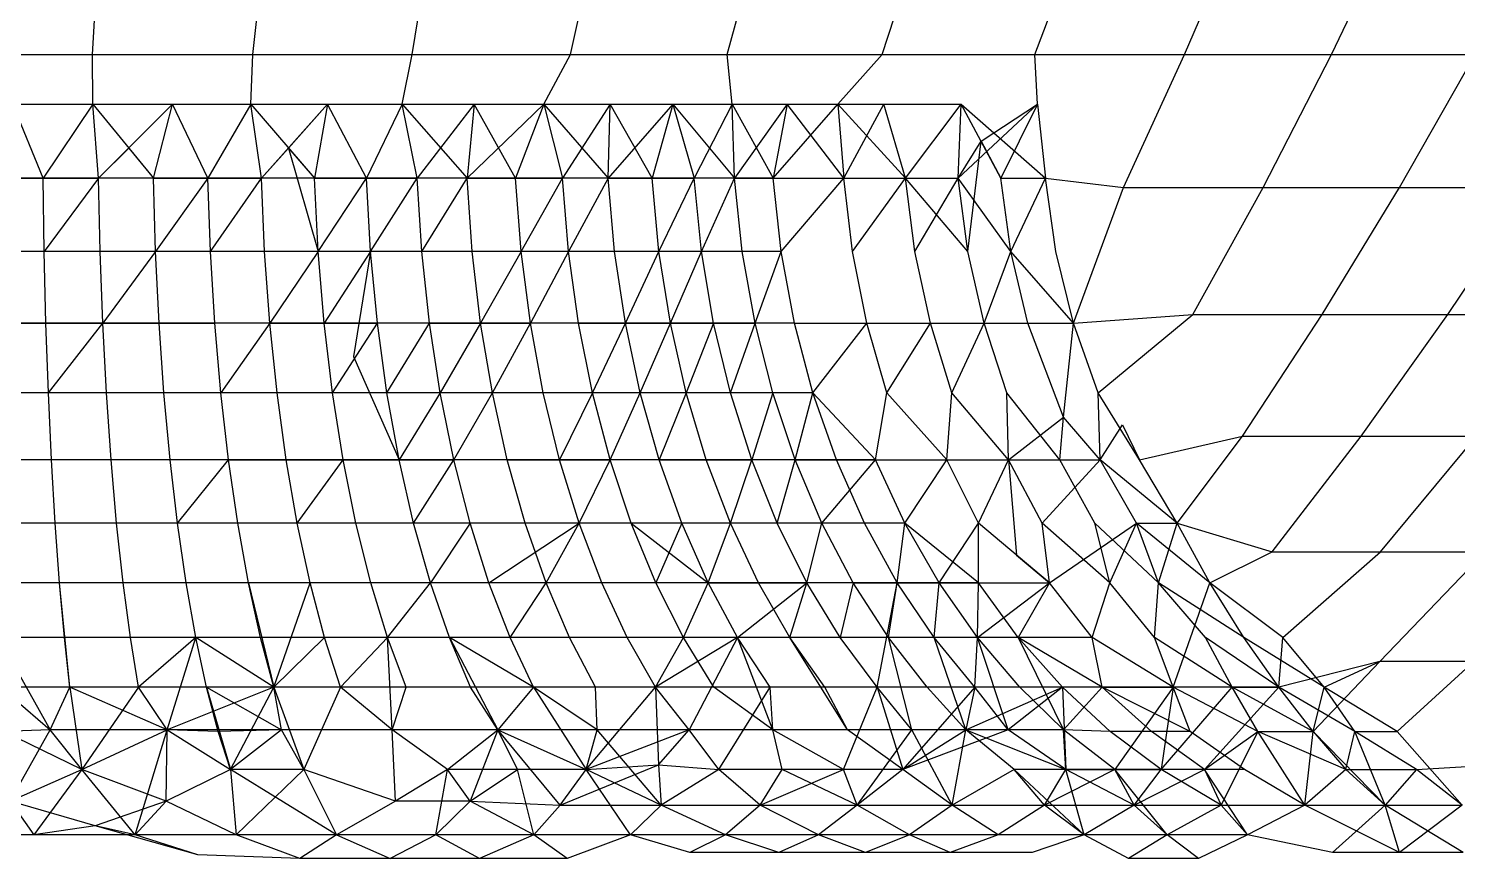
# Model space of a CAD drawing. Header units: inches. Extents: x 17 to 4615, y 5 to 3256.
# Drawn here: x 1642.797 to 1643.744, y 2594.351 to 2594.902 of the extents above; entities that cross this region are included whole.
import ezdxf

# ---------------------------------------------------------------- set-up
doc = ezdxf.new("R2010")
doc.units = ezdxf.units.IN
doc.header["$MEASUREMENT"] = 0

msp = doc.modelspace()

# ---------------------------------------------------------------- linework, layer by layer
for p, q in [((1642.83891, 2594.88447), (1642.84394, 2594.97614)), ((1642.94511, 2594.88447), (1642.95521, 2594.97614)), ((1643.05079, 2594.88447), (1643.0659, 2594.97614)), ((1643.15571, 2594.88447), (1643.17582, 2594.97614)), ((1643.25962, 2594.88447), (1643.28465, 2594.97614)), ((1643.36225, 2594.88447), (1643.39216, 2594.97614)), ((1643.46336, 2594.88447), (1643.49806, 2594.97614)), ((1643.56272, 2594.88447), (1643.60212, 2594.97614)), ((1643.66007, 2594.88447), (1643.70411, 2594.97614)), ((1642.73243, 2594.88447), (1642.83891, 2594.88447)), ((1642.83891, 2594.88447), (1642.94511, 2594.88447)), ((1642.83918, 2594.85141), (1642.83891, 2594.88447)), ((1642.94374, 2594.85141), (1642.94511, 2594.88447)), ((1642.94511, 2594.88447), (1643.05079, 2594.88447)), ((1643.04402, 2594.85141), (1643.05079, 2594.88447)), ((1643.05079, 2594.88447), (1643.15571, 2594.88447)), ((1643.13792, 2594.85141), (1643.15571, 2594.88447)), ((1643.15571, 2594.88447), (1643.25962, 2594.88447)), ((1643.25962, 2594.88447), (1643.36225, 2594.88447)), ((1643.26277, 2594.85141), (1643.25962, 2594.88447)), ((1643.33287, 2594.85141), (1643.36225, 2594.88447)), ((1643.36225, 2594.88447), (1643.46336, 2594.88447)), ((1643.46336, 2594.88447), (1643.56272, 2594.88447)), ((1643.46531, 2594.85141), (1643.46336, 2594.88447)), ((1643.52214, 2594.79636), (1643.56272, 2594.88447)), ((1643.56272, 2594.88447), (1643.66007, 2594.88447)), ((1643.61473, 2594.79636), (1643.66007, 2594.88447)), ((1643.66007, 2594.88447), (1643.7552, 2594.88447)), ((1643.70521, 2594.79636), (1643.7552, 2594.88447)), ((1642.78596, 2594.85141), (1642.83918, 2594.85141)), ((1642.80619, 2594.8024), (1642.78596, 2594.85141)), ((1642.83918, 2594.85141), (1642.80619, 2594.8024)), ((1642.83918, 2594.85141), (1642.89186, 2594.85141)), ((1642.84284, 2594.8024), (1642.83918, 2594.85141)), ((1642.83918, 2594.85141), (1642.87922, 2594.8024)), ((1642.89186, 2594.85141), (1642.84284, 2594.8024)), ((1642.87922, 2594.8024), (1642.89186, 2594.85141)), ((1642.89186, 2594.85141), (1642.94374, 2594.85141)), ((1642.91526, 2594.8024), (1642.89186, 2594.85141)), ((1642.94374, 2594.85141), (1642.91526, 2594.8024)), ((1642.94374, 2594.85141), (1642.99455, 2594.85141)), ((1642.95085, 2594.8024), (1642.94374, 2594.85141)), ((1642.94374, 2594.85141), (1642.98591, 2594.8024)), ((1642.99455, 2594.85141), (1642.95085, 2594.8024)), ((1642.99455, 2594.85141), (1642.96869, 2594.82242)), ((1642.99455, 2594.85141), (1642.98591, 2594.8024)), ((1642.99455, 2594.85141), (1643.04402, 2594.85141)), ((1643.02037, 2594.8024), (1642.99455, 2594.85141)), ((1643.04402, 2594.85141), (1643.02037, 2594.8024)), ((1643.04402, 2594.85141), (1643.0919, 2594.85141)), ((1643.05415, 2594.8024), (1643.04402, 2594.85141)), ((1643.04402, 2594.85141), (1643.08714, 2594.8024)), ((1643.0919, 2594.85141), (1643.05415, 2594.8024)), ((1643.0919, 2594.85141), (1643.08714, 2594.8024)), ((1643.08714, 2594.8024), (1643.13792, 2594.85141)), ((1643.0919, 2594.85141), (1643.13792, 2594.85141)), ((1643.11927, 2594.8024), (1643.0919, 2594.85141)), ((1643.13792, 2594.85141), (1643.11927, 2594.8024)), ((1643.13792, 2594.85141), (1643.18189, 2594.85141)), ((1643.13792, 2594.85141), (1643.15046, 2594.8024)), ((1643.13792, 2594.85141), (1643.18064, 2594.8024)), ((1643.18189, 2594.85141), (1643.15046, 2594.8024)), ((1643.18064, 2594.8024), (1643.18189, 2594.85141)), ((1643.22358, 2594.85141), (1643.18064, 2594.8024)), ((1643.18189, 2594.85141), (1643.22358, 2594.85141)), ((1643.20976, 2594.8024), (1643.18189, 2594.85141)), ((1643.22358, 2594.85141), (1643.20976, 2594.8024)), ((1643.22358, 2594.85141), (1643.26277, 2594.85141)), ((1643.22358, 2594.85141), (1643.23774, 2594.8024)), ((1643.22358, 2594.85141), (1643.26448, 2594.8024)), ((1643.26277, 2594.85141), (1643.23774, 2594.8024)), ((1643.26277, 2594.85141), (1643.29927, 2594.85141)), ((1643.26448, 2594.8024), (1643.26277, 2594.85141)), ((1643.26277, 2594.85141), (1643.28996, 2594.8024)), ((1643.29927, 2594.85141), (1643.26448, 2594.8024)), ((1643.29927, 2594.85141), (1643.28996, 2594.8024)), ((1643.28996, 2594.8024), (1643.33287, 2594.85141)), ((1643.29927, 2594.85141), (1643.33287, 2594.85141)), ((1643.33677, 2594.8024), (1643.29927, 2594.85141)), ((1643.33287, 2594.85141), (1643.36338, 2594.85141)), ((1643.33287, 2594.85141), (1643.33677, 2594.8024)), ((1643.33287, 2594.85141), (1643.37782, 2594.8024)), ((1643.33677, 2594.8024), (1643.36338, 2594.85141)), ((1643.36338, 2594.85141), (1643.41468, 2594.85141)), ((1643.37782, 2594.8024), (1643.36338, 2594.85141)), ((1643.37782, 2594.8024), (1643.41468, 2594.85141)), ((1643.41261, 2594.8024), (1643.41468, 2594.85141)), ((1643.41261, 2594.8024), (1643.46531, 2594.85141)), ((1643.44087, 2594.8024), (1643.41468, 2594.85141)), ((1643.41468, 2594.85141), (1643.47041, 2594.8024)), ((1643.42777, 2594.82692), (1643.46531, 2594.85141)), ((1643.46531, 2594.85141), (1643.44087, 2594.8024)), ((1643.46531, 2594.85141), (1643.47041, 2594.8024)), ((1642.84284, 2594.8024), (1642.86287, 2594.82242)), ((1642.86287, 2594.82242), (1642.87922, 2594.8024)), ((1642.95085, 2594.8024), (1642.96869, 2594.82242)), ((1642.96869, 2594.82242), (1642.98591, 2594.8024)), ((1642.96869, 2594.82242), (1642.98835, 2594.75385)), ((1643.41261, 2594.8024), (1643.42777, 2594.82692)), ((1643.41914, 2594.75385), (1643.42777, 2594.82692)), ((1643.42777, 2594.82692), (1643.44087, 2594.8024)), ((1642.80619, 2594.8024), (1642.76936, 2594.8024)), ((1642.76936, 2594.8024), (1642.84284, 2594.8024)), ((1642.80689, 2594.75385), (1642.80619, 2594.8024)), ((1642.84284, 2594.8024), (1642.80619, 2594.8024)), ((1642.84284, 2594.8024), (1642.80689, 2594.75385)), ((1642.84391, 2594.75385), (1642.84284, 2594.8024)), ((1642.87922, 2594.8024), (1642.84284, 2594.8024)), ((1642.88063, 2594.75385), (1642.87922, 2594.8024)), ((1642.91526, 2594.8024), (1642.87922, 2594.8024)), ((1642.87922, 2594.8024), (1642.95085, 2594.8024)), ((1642.91526, 2594.8024), (1642.88063, 2594.75385)), ((1642.917, 2594.75385), (1642.91526, 2594.8024)), ((1642.95085, 2594.8024), (1642.91526, 2594.8024)), ((1642.917, 2594.75385), (1642.95085, 2594.8024)), ((1642.95295, 2594.75385), (1642.95085, 2594.8024)), ((1642.98591, 2594.8024), (1642.95085, 2594.8024)), ((1642.98835, 2594.75385), (1642.98591, 2594.8024)), ((1643.02037, 2594.8024), (1642.98591, 2594.8024)), ((1642.98591, 2594.8024), (1643.05415, 2594.8024)), ((1642.98835, 2594.75385), (1643.02037, 2594.8024)), ((1643.02314, 2594.75385), (1643.02037, 2594.8024)), ((1643.05415, 2594.8024), (1643.02037, 2594.8024)), ((1643.02314, 2594.75385), (1643.05415, 2594.8024)), ((1643.05723, 2594.75385), (1643.05415, 2594.8024)), ((1643.08714, 2594.8024), (1643.05415, 2594.8024)), ((1643.05723, 2594.75385), (1643.08714, 2594.8024)), ((1643.09053, 2594.75385), (1643.08714, 2594.8024)), ((1643.11927, 2594.8024), (1643.08714, 2594.8024)), ((1643.08714, 2594.8024), (1643.15046, 2594.8024)), ((1643.12297, 2594.75385), (1643.11927, 2594.8024)), ((1643.15046, 2594.8024), (1643.11927, 2594.8024)), ((1643.12297, 2594.75385), (1643.15046, 2594.8024)), ((1643.15446, 2594.75385), (1643.15046, 2594.8024)), ((1643.18064, 2594.8024), (1643.15046, 2594.8024)), ((1643.18064, 2594.8024), (1643.15446, 2594.75385)), ((1643.18495, 2594.75385), (1643.18064, 2594.8024)), ((1643.20976, 2594.8024), (1643.18064, 2594.8024)), ((1643.18064, 2594.8024), (1643.23774, 2594.8024)), ((1643.21434, 2594.75385), (1643.20976, 2594.8024)), ((1643.23774, 2594.8024), (1643.20976, 2594.8024)), ((1643.21434, 2594.75385), (1643.23774, 2594.8024)), ((1643.24256, 2594.75385), (1643.23774, 2594.8024)), ((1643.26448, 2594.8024), (1643.23774, 2594.8024)), ((1643.24256, 2594.75385), (1643.26448, 2594.8024)), ((1643.26957, 2594.75385), (1643.26448, 2594.8024)), ((1643.28996, 2594.8024), (1643.26448, 2594.8024)), ((1643.26448, 2594.8024), (1643.33677, 2594.8024)), ((1643.29527, 2594.75385), (1643.28996, 2594.8024)), ((1643.29527, 2594.75385), (1643.33677, 2594.8024)), ((1643.34257, 2594.75385), (1643.33677, 2594.8024)), ((1643.33677, 2594.8024), (1643.41261, 2594.8024)), ((1643.34257, 2594.75385), (1643.37782, 2594.8024)), ((1643.38398, 2594.75385), (1643.37782, 2594.8024)), ((1643.41914, 2594.75385), (1643.37782, 2594.8024)), ((1643.38398, 2594.75385), (1643.41261, 2594.8024)), ((1643.41914, 2594.75385), (1643.41261, 2594.8024)), ((1643.44764, 2594.75385), (1643.41261, 2594.8024)), ((1643.44764, 2594.75385), (1643.44087, 2594.8024)), ((1643.44087, 2594.8024), (1643.47041, 2594.8024)), ((1643.44764, 2594.75385), (1643.47041, 2594.8024)), ((1643.47746, 2594.75385), (1643.47041, 2594.8024)), ((1643.47041, 2594.8024), (1643.52214, 2594.79636)), ((1643.48915, 2594.70627), (1643.52214, 2594.79636)), ((1643.52214, 2594.79636), (1643.61473, 2594.79636)), ((1643.56809, 2594.71198), (1643.61473, 2594.79636)), ((1643.61473, 2594.79636), (1643.70521, 2594.79636)), ((1643.65379, 2594.71198), (1643.70521, 2594.79636)), ((1643.70521, 2594.79636), (1643.79331, 2594.79636)), ((1643.73725, 2594.71198), (1643.79331, 2594.79636)), ((1642.80689, 2594.75385), (1642.76972, 2594.75385)), ((1642.80805, 2594.70627), (1642.80689, 2594.75385)), ((1642.84391, 2594.75385), (1642.80689, 2594.75385)), ((1642.84565, 2594.70627), (1642.84391, 2594.75385)), ((1642.88063, 2594.75385), (1642.84391, 2594.75385)), ((1642.88063, 2594.75385), (1642.84565, 2594.70627)), ((1642.88298, 2594.70627), (1642.88063, 2594.75385)), ((1642.917, 2594.75385), (1642.88063, 2594.75385)), ((1642.9199, 2594.70627), (1642.917, 2594.75385)), ((1642.95295, 2594.75385), (1642.917, 2594.75385)), ((1642.9564, 2594.70627), (1642.95295, 2594.75385)), ((1642.98835, 2594.75385), (1642.95295, 2594.75385)), ((1642.98835, 2594.75385), (1642.9564, 2594.70627)), ((1642.99238, 2594.70627), (1642.98835, 2594.75385)), ((1643.02314, 2594.75385), (1642.98835, 2594.75385)), ((1643.02314, 2594.75385), (1642.99238, 2594.70627)), ((1643.02314, 2594.75385), (1643.01185, 2594.68428)), ((1643.02769, 2594.70627), (1643.02314, 2594.75385)), ((1643.05723, 2594.75385), (1643.02314, 2594.75385)), ((1643.06233, 2594.70627), (1643.05723, 2594.75385)), ((1643.09053, 2594.75385), (1643.05723, 2594.75385)), ((1643.09614, 2594.70627), (1643.09053, 2594.75385)), ((1643.12297, 2594.75385), (1643.09053, 2594.75385)), ((1643.12297, 2594.75385), (1643.09614, 2594.70627)), ((1643.1291, 2594.70627), (1643.12297, 2594.75385)), ((1643.15446, 2594.75385), (1643.12297, 2594.75385)), ((1643.15446, 2594.75385), (1643.1291, 2594.70627)), ((1643.16108, 2594.70627), (1643.15446, 2594.75385)), ((1643.18495, 2594.75385), (1643.15446, 2594.75385)), ((1643.19206, 2594.70627), (1643.18495, 2594.75385)), ((1643.21434, 2594.75385), (1643.18495, 2594.75385)), ((1643.19206, 2594.70627), (1643.21434, 2594.75385)), ((1643.2219, 2594.70627), (1643.21434, 2594.75385)), ((1643.24256, 2594.75385), (1643.21434, 2594.75385)), ((1643.2219, 2594.70627), (1643.24256, 2594.75385)), ((1643.25056, 2594.70627), (1643.24256, 2594.75385)), ((1643.26957, 2594.75385), (1643.24256, 2594.75385)), ((1643.27799, 2594.70627), (1643.26957, 2594.75385)), ((1643.29527, 2594.75385), (1643.26957, 2594.75385)), ((1643.27799, 2594.70627), (1643.29527, 2594.75385)), ((1643.30412, 2594.70627), (1643.29527, 2594.75385)), ((1643.35215, 2594.70627), (1643.34257, 2594.75385)), ((1643.39421, 2594.70627), (1643.38398, 2594.75385)), ((1643.42991, 2594.70627), (1643.41914, 2594.75385)), ((1643.42991, 2594.70627), (1643.44764, 2594.75385)), ((1643.45887, 2594.70627), (1643.44764, 2594.75385)), ((1643.48915, 2594.70627), (1643.44764, 2594.75385)), ((1643.48915, 2594.70627), (1643.47746, 2594.75385)), ((1643.48915, 2594.70627), (1643.56809, 2594.71198)), ((1643.50535, 2594.66007), (1643.56809, 2594.71198)), ((1643.56809, 2594.71198), (1643.65379, 2594.71198)), ((1643.60105, 2594.63138), (1643.65379, 2594.71198)), ((1643.65379, 2594.71198), (1643.73725, 2594.71198)), ((1643.67973, 2594.63138), (1643.73725, 2594.71198)), ((1643.73725, 2594.71198), (1643.81831, 2594.71198)), ((1642.80805, 2594.70627), (1642.7703, 2594.70627)), ((1642.7703, 2594.70627), (1642.84565, 2594.70627)), ((1642.8097, 2594.66007), (1642.80805, 2594.70627)), ((1642.84565, 2594.70627), (1642.80805, 2594.70627)), ((1642.8097, 2594.66007), (1642.84565, 2594.70627)), ((1642.84809, 2594.66007), (1642.84565, 2594.70627)), ((1642.88298, 2594.70627), (1642.84565, 2594.70627)), ((1642.84565, 2594.70627), (1642.9199, 2594.70627)), ((1642.88618, 2594.66007), (1642.88298, 2594.70627)), ((1642.9199, 2594.70627), (1642.88298, 2594.70627)), ((1642.92393, 2594.66007), (1642.9199, 2594.70627)), ((1642.9564, 2594.70627), (1642.9199, 2594.70627)), ((1642.9564, 2594.70627), (1642.92393, 2594.66007)), ((1642.96122, 2594.66007), (1642.9564, 2594.70627)), ((1642.99238, 2594.70627), (1642.9564, 2594.70627)), ((1642.9564, 2594.70627), (1643.02769, 2594.70627)), ((1642.99793, 2594.66007), (1642.99238, 2594.70627)), ((1643.02769, 2594.70627), (1642.99238, 2594.70627)), ((1642.99793, 2594.66007), (1643.02769, 2594.70627)), ((1643.03404, 2594.66007), (1643.02769, 2594.70627)), ((1643.06233, 2594.70627), (1643.02769, 2594.70627)), ((1643.03404, 2594.66007), (1643.06233, 2594.70627)), ((1643.06938, 2594.66007), (1643.06233, 2594.70627)), ((1643.09614, 2594.70627), (1643.06233, 2594.70627)), ((1643.06233, 2594.70627), (1643.1291, 2594.70627)), ((1643.09614, 2594.70627), (1643.06938, 2594.66007)), ((1643.10392, 2594.66007), (1643.09614, 2594.70627)), ((1643.1291, 2594.70627), (1643.09614, 2594.70627)), ((1643.10392, 2594.66007), (1643.1291, 2594.70627)), ((1643.13758, 2594.66007), (1643.1291, 2594.70627)), ((1643.16108, 2594.70627), (1643.1291, 2594.70627)), ((1643.17027, 2594.66007), (1643.16108, 2594.70627)), ((1643.19206, 2594.70627), (1643.16108, 2594.70627)), ((1643.16108, 2594.70627), (1643.2219, 2594.70627)), ((1643.17027, 2594.66007), (1643.19206, 2594.70627)), ((1643.20188, 2594.66007), (1643.19206, 2594.70627)), ((1643.2219, 2594.70627), (1643.19206, 2594.70627)), ((1643.20188, 2594.66007), (1643.2219, 2594.70627)), ((1643.2324, 2594.66007), (1643.2219, 2594.70627)), ((1643.25056, 2594.70627), (1643.2219, 2594.70627)), ((1643.2219, 2594.70627), (1643.27799, 2594.70627)), ((1643.25056, 2594.70627), (1643.2324, 2594.66007)), ((1643.26167, 2594.66007), (1643.25056, 2594.70627)), ((1643.27799, 2594.70627), (1643.25056, 2594.70627)), ((1643.26167, 2594.66007), (1643.27799, 2594.70627)), ((1643.28968, 2594.66007), (1643.27799, 2594.70627)), ((1643.30412, 2594.70627), (1643.27799, 2594.70627)), ((1643.31636, 2594.66007), (1643.30412, 2594.70627)), ((1643.30412, 2594.70627), (1643.35215, 2594.70627)), ((1643.31636, 2594.66007), (1643.35215, 2594.70627)), ((1643.36543, 2594.66007), (1643.35215, 2594.70627)), ((1643.35215, 2594.70627), (1643.39421, 2594.70627)), ((1643.36543, 2594.66007), (1643.39421, 2594.70627)), ((1643.4084, 2594.66007), (1643.39421, 2594.70627)), ((1643.39421, 2594.70627), (1643.42991, 2594.70627)), ((1643.4084, 2594.66007), (1643.42991, 2594.70627)), ((1643.44483, 2594.66007), (1643.42991, 2594.70627)), ((1643.42991, 2594.70627), (1643.48915, 2594.70627)), ((1643.48243, 2594.64405), (1643.45887, 2594.70627)), ((1643.48243, 2594.64405), (1643.48915, 2594.70627)), ((1643.50535, 2594.66007), (1643.48915, 2594.70627)), ((1643.01185, 2594.68428), (1643.04206, 2594.6157)), ((1642.8097, 2594.66007), (1642.77113, 2594.66007)), ((1642.81175, 2594.6157), (1642.8097, 2594.66007)), ((1642.84809, 2594.66007), (1642.8097, 2594.66007)), ((1642.85115, 2594.6157), (1642.84809, 2594.66007)), ((1642.88618, 2594.66007), (1642.84809, 2594.66007)), ((1642.89027, 2594.6157), (1642.88618, 2594.66007)), ((1642.92393, 2594.66007), (1642.88618, 2594.66007)), ((1642.92903, 2594.6157), (1642.92393, 2594.66007)), ((1642.96122, 2594.66007), (1642.92393, 2594.66007)), ((1642.9673, 2594.6157), (1642.96122, 2594.66007)), ((1642.99793, 2594.66007), (1642.96122, 2594.66007)), ((1643.00502, 2594.6157), (1642.99793, 2594.66007)), ((1643.03404, 2594.66007), (1642.99793, 2594.66007)), ((1643.04206, 2594.6157), (1643.03404, 2594.66007)), ((1643.06938, 2594.66007), (1643.03404, 2594.66007)), ((1643.06938, 2594.66007), (1643.04206, 2594.6157)), ((1643.07835, 2594.6157), (1643.06938, 2594.66007)), ((1643.10392, 2594.66007), (1643.06938, 2594.66007)), ((1643.07835, 2594.6157), (1643.10392, 2594.66007)), ((1643.11381, 2594.6157), (1643.10392, 2594.66007)), ((1643.13758, 2594.66007), (1643.10392, 2594.66007)), ((1643.14839, 2594.6157), (1643.13758, 2594.66007)), ((1643.17027, 2594.66007), (1643.13758, 2594.66007)), ((1643.17027, 2594.66007), (1643.14839, 2594.6157)), ((1643.18193, 2594.6157), (1643.17027, 2594.66007)), ((1643.20188, 2594.66007), (1643.17027, 2594.66007)), ((1643.18193, 2594.6157), (1643.20188, 2594.66007)), ((1643.2144, 2594.6157), (1643.20188, 2594.66007)), ((1643.2324, 2594.66007), (1643.20188, 2594.66007)), ((1643.2324, 2594.66007), (1643.2144, 2594.6157)), ((1643.24571, 2594.6157), (1643.2324, 2594.66007)), ((1643.26167, 2594.66007), (1643.2324, 2594.66007)), ((1643.27577, 2594.6157), (1643.26167, 2594.66007)), ((1643.28968, 2594.66007), (1643.26167, 2594.66007)), ((1643.28968, 2594.66007), (1643.27577, 2594.6157)), ((1643.30451, 2594.6157), (1643.28968, 2594.66007)), ((1643.31636, 2594.66007), (1643.28968, 2594.66007)), ((1643.30451, 2594.6157), (1643.31636, 2594.66007)), ((1643.33192, 2594.6157), (1643.31636, 2594.66007)), ((1643.35783, 2594.6157), (1643.31636, 2594.66007)), ((1643.35783, 2594.6157), (1643.36543, 2594.66007)), ((1643.40513, 2594.6157), (1643.36543, 2594.66007)), ((1643.40513, 2594.6157), (1643.4084, 2594.66007)), ((1643.44596, 2594.6157), (1643.4084, 2594.66007)), ((1643.44596, 2594.6157), (1643.44483, 2594.66007)), ((1643.4799, 2594.6157), (1643.44483, 2594.66007)), ((1643.50666, 2594.6157), (1643.50535, 2594.66007)), ((1643.53273, 2594.6157), (1643.50535, 2594.66007)), ((1643.44596, 2594.6157), (1643.48243, 2594.64405)), ((1643.4799, 2594.6157), (1643.48243, 2594.64405)), ((1643.50666, 2594.6157), (1643.48243, 2594.64405)), ((1643.50666, 2594.6157), (1643.52152, 2594.63898)), ((1643.52152, 2594.63898), (1643.53273, 2594.6157)), ((1643.53273, 2594.6157), (1643.60105, 2594.63138)), ((1643.55769, 2594.57361), (1643.60105, 2594.63138)), ((1643.60105, 2594.63138), (1643.67973, 2594.63138)), ((1643.62083, 2594.55472), (1643.67973, 2594.63138)), ((1643.67973, 2594.63138), (1643.75614, 2594.63138)), ((1643.69248, 2594.55472), (1643.75614, 2594.63138)), ((1642.81175, 2594.6157), (1642.77214, 2594.6157)), ((1642.81422, 2594.57361), (1642.81175, 2594.6157)), ((1642.85115, 2594.6157), (1642.81175, 2594.6157)), ((1642.85487, 2594.57361), (1642.85115, 2594.6157)), ((1642.89027, 2594.6157), (1642.85115, 2594.6157)), ((1642.89521, 2594.57361), (1642.89027, 2594.6157)), ((1642.92903, 2594.6157), (1642.89027, 2594.6157)), ((1642.89521, 2594.57361), (1642.92903, 2594.6157)), ((1642.93516, 2594.57361), (1642.92903, 2594.6157)), ((1642.9673, 2594.6157), (1642.92903, 2594.6157)), ((1642.92903, 2594.6157), (1643.00502, 2594.6157)), ((1642.97462, 2594.57361), (1642.9673, 2594.6157)), ((1643.00502, 2594.6157), (1642.9673, 2594.6157)), ((1642.97462, 2594.57361), (1643.00502, 2594.6157)), ((1643.0135, 2594.57361), (1643.00502, 2594.6157)), ((1643.04206, 2594.6157), (1643.00502, 2594.6157)), ((1643.00502, 2594.6157), (1643.07835, 2594.6157)), ((1643.05171, 2594.57361), (1643.04206, 2594.6157)), ((1643.07835, 2594.6157), (1643.04206, 2594.6157)), ((1643.05171, 2594.57361), (1643.07835, 2594.6157)), ((1643.08915, 2594.57361), (1643.07835, 2594.6157)), ((1643.11381, 2594.6157), (1643.07835, 2594.6157)), ((1643.12571, 2594.57361), (1643.11381, 2594.6157)), ((1643.14839, 2594.6157), (1643.11381, 2594.6157)), ((1643.11381, 2594.6157), (1643.18193, 2594.6157)), ((1643.16136, 2594.57361), (1643.14839, 2594.6157)), ((1643.18193, 2594.6157), (1643.14839, 2594.6157)), ((1643.16136, 2594.57361), (1643.18193, 2594.6157)), ((1643.19593, 2594.57361), (1643.18193, 2594.6157)), ((1643.2144, 2594.6157), (1643.18193, 2594.6157)), ((1643.22941, 2594.57361), (1643.2144, 2594.6157)), ((1643.24571, 2594.6157), (1643.2144, 2594.6157)), ((1643.2144, 2594.6157), (1643.27577, 2594.6157)), ((1643.2617, 2594.57361), (1643.24571, 2594.6157)), ((1643.27577, 2594.6157), (1643.24571, 2594.6157)), ((1643.2617, 2594.57361), (1643.27577, 2594.6157)), ((1643.2927, 2594.57361), (1643.27577, 2594.6157)), ((1643.30451, 2594.6157), (1643.27577, 2594.6157)), ((1643.2927, 2594.57361), (1643.30451, 2594.6157)), ((1643.32237, 2594.57361), (1643.30451, 2594.6157)), ((1643.33192, 2594.6157), (1643.30451, 2594.6157)), ((1643.30451, 2594.6157), (1643.35783, 2594.6157)), ((1643.32237, 2594.57361), (1643.35783, 2594.6157)), ((1643.3506, 2594.57361), (1643.33192, 2594.6157)), ((1643.35783, 2594.6157), (1643.33192, 2594.6157)), ((1643.37733, 2594.57361), (1643.35783, 2594.6157)), ((1643.35783, 2594.6157), (1643.40513, 2594.6157)), ((1643.37733, 2594.57361), (1643.40513, 2594.6157)), ((1643.42613, 2594.57361), (1643.40513, 2594.6157)), ((1643.40513, 2594.6157), (1643.44596, 2594.6157)), ((1643.42613, 2594.57361), (1643.44596, 2594.6157)), ((1643.46821, 2594.57361), (1643.44596, 2594.6157)), ((1643.44596, 2594.6157), (1643.50666, 2594.6157)), ((1643.44596, 2594.6157), (1643.45121, 2594.55257)), ((1643.46821, 2594.57361), (1643.50666, 2594.6157)), ((1643.50321, 2594.57361), (1643.4799, 2594.6157)), ((1643.5308, 2594.57361), (1643.50666, 2594.6157)), ((1643.55769, 2594.57361), (1643.50666, 2594.6157)), ((1643.55769, 2594.57361), (1643.53273, 2594.6157)), ((1642.81422, 2594.57361), (1642.77339, 2594.57361)), ((1642.81709, 2594.53421), (1642.81422, 2594.57361)), ((1642.85487, 2594.57361), (1642.81422, 2594.57361)), ((1642.85914, 2594.53421), (1642.85487, 2594.57361)), ((1642.89521, 2594.57361), (1642.85487, 2594.57361)), ((1642.90092, 2594.53421), (1642.89521, 2594.57361)), ((1642.93516, 2594.57361), (1642.89521, 2594.57361)), ((1642.94227, 2594.53421), (1642.93516, 2594.57361)), ((1642.97462, 2594.57361), (1642.93516, 2594.57361)), ((1642.9831, 2594.53421), (1642.97462, 2594.57361)), ((1643.0135, 2594.57361), (1642.97462, 2594.57361)), ((1643.02336, 2594.53421), (1643.0135, 2594.57361)), ((1643.05171, 2594.57361), (1643.0135, 2594.57361)), ((1643.06291, 2594.53421), (1643.05171, 2594.57361)), ((1643.08915, 2594.57361), (1643.05171, 2594.57361)), ((1643.08915, 2594.57361), (1643.06291, 2594.53421)), ((1643.10163, 2594.53421), (1643.08915, 2594.57361)), ((1643.12571, 2594.57361), (1643.08915, 2594.57361)), ((1643.10163, 2594.53421), (1643.16136, 2594.57361)), ((1643.13951, 2594.53421), (1643.12571, 2594.57361)), ((1643.16136, 2594.57361), (1643.12571, 2594.57361)), ((1643.13951, 2594.53421), (1643.16136, 2594.57361)), ((1643.17637, 2594.53421), (1643.16136, 2594.57361)), ((1643.19593, 2594.57361), (1643.16136, 2594.57361)), ((1643.21217, 2594.53421), (1643.19593, 2594.57361)), ((1643.22941, 2594.57361), (1643.19593, 2594.57361)), ((1643.19593, 2594.57361), (1643.24684, 2594.53421)), ((1643.22941, 2594.57361), (1643.21217, 2594.53421)), ((1643.24684, 2594.53421), (1643.22941, 2594.57361)), ((1643.2617, 2594.57361), (1643.22941, 2594.57361)), ((1643.24684, 2594.53421), (1643.2617, 2594.57361)), ((1643.28025, 2594.53421), (1643.2617, 2594.57361)), ((1643.2927, 2594.57361), (1643.2617, 2594.57361)), ((1643.31233, 2594.53421), (1643.2927, 2594.57361)), ((1643.32237, 2594.57361), (1643.2927, 2594.57361)), ((1643.31233, 2594.53421), (1643.32237, 2594.57361)), ((1643.34303, 2594.53421), (1643.32237, 2594.57361)), ((1643.3506, 2594.57361), (1643.32237, 2594.57361)), ((1643.37226, 2594.53421), (1643.3506, 2594.57361)), ((1643.37733, 2594.57361), (1643.3506, 2594.57361)), ((1643.37226, 2594.53421), (1643.37733, 2594.57361)), ((1643.39994, 2594.53421), (1643.37733, 2594.57361)), ((1643.42601, 2594.53421), (1643.37733, 2594.57361)), ((1643.39994, 2594.53421), (1643.42613, 2594.57361)), ((1643.42601, 2594.53421), (1643.42613, 2594.57361)), ((1643.47309, 2594.53421), (1643.42613, 2594.57361)), ((1643.47309, 2594.53421), (1643.46821, 2594.57361)), ((1643.51304, 2594.53421), (1643.46821, 2594.57361)), ((1643.47309, 2594.53421), (1643.5308, 2594.57361)), ((1643.51304, 2594.53421), (1643.50321, 2594.57361)), ((1643.54545, 2594.53421), (1643.50321, 2594.57361)), ((1643.51304, 2594.53421), (1643.5308, 2594.57361)), ((1643.54545, 2594.53421), (1643.5308, 2594.57361)), ((1643.57936, 2594.53421), (1643.5308, 2594.57361)), ((1643.5308, 2594.57361), (1643.55769, 2594.57361)), ((1643.54545, 2594.53421), (1643.55769, 2594.57361)), ((1643.57936, 2594.53421), (1643.55769, 2594.57361)), ((1643.55769, 2594.57361), (1643.62083, 2594.55472)), ((1643.45121, 2594.55257), (1643.47309, 2594.53421)), ((1643.57936, 2594.53421), (1643.62083, 2594.55472)), ((1643.62083, 2594.55472), (1643.69248, 2594.55472)), ((1643.62782, 2594.49787), (1643.69248, 2594.55472)), ((1643.69203, 2594.48203), (1643.76182, 2594.55472)), ((1643.69248, 2594.55472), (1643.76182, 2594.55472)), ((1642.81709, 2594.53421), (1642.77482, 2594.53421)), ((1642.82032, 2594.49787), (1642.81709, 2594.53421)), ((1642.85914, 2594.53421), (1642.81709, 2594.53421)), ((1642.82386, 2594.46491), (1642.81709, 2594.53421)), ((1642.86399, 2594.49787), (1642.85914, 2594.53421)), ((1642.90092, 2594.53421), (1642.85914, 2594.53421)), ((1642.90733, 2594.49787), (1642.90092, 2594.53421)), ((1642.94227, 2594.53421), (1642.90092, 2594.53421)), ((1642.95027, 2594.49787), (1642.94227, 2594.53421)), ((1642.9831, 2594.53421), (1642.94227, 2594.53421)), ((1642.94227, 2594.53421), (1642.95909, 2594.46491)), ((1642.95909, 2594.46491), (1642.9831, 2594.53421)), ((1642.99269, 2594.49787), (1642.9831, 2594.53421)), ((1643.02336, 2594.53421), (1642.9831, 2594.53421)), ((1643.03446, 2594.49787), (1643.02336, 2594.53421)), ((1643.06291, 2594.53421), (1643.02336, 2594.53421)), ((1643.03446, 2594.49787), (1643.06291, 2594.53421)), ((1643.07551, 2594.49787), (1643.06291, 2594.53421)), ((1643.10163, 2594.53421), (1643.06291, 2594.53421)), ((1643.11573, 2594.49787), (1643.10163, 2594.53421)), ((1643.13951, 2594.53421), (1643.10163, 2594.53421)), ((1643.11573, 2594.49787), (1643.13951, 2594.53421)), ((1643.15504, 2594.49787), (1643.13951, 2594.53421)), ((1643.17637, 2594.53421), (1643.13951, 2594.53421)), ((1643.19331, 2594.49787), (1643.17637, 2594.53421)), ((1643.21217, 2594.53421), (1643.17637, 2594.53421)), ((1643.23048, 2594.49787), (1643.21217, 2594.53421)), ((1643.24684, 2594.53421), (1643.21217, 2594.53421)), ((1643.23048, 2594.49787), (1643.24684, 2594.53421)), ((1643.26646, 2594.49787), (1643.24684, 2594.53421)), ((1643.28025, 2594.53421), (1643.24684, 2594.53421)), ((1643.24684, 2594.53421), (1643.31233, 2594.53421)), ((1643.26646, 2594.49787), (1643.31233, 2594.53421)), ((1643.30116, 2594.49787), (1643.28025, 2594.53421)), ((1643.31233, 2594.53421), (1643.28025, 2594.53421)), ((1643.30116, 2594.49787), (1643.31233, 2594.53421)), ((1643.33445, 2594.49787), (1643.31233, 2594.53421)), ((1643.34303, 2594.53421), (1643.31233, 2594.53421)), ((1643.34303, 2594.53421), (1643.33445, 2594.49787)), ((1643.36634, 2594.49787), (1643.34303, 2594.53421)), ((1643.37226, 2594.53421), (1643.34303, 2594.53421)), ((1643.34303, 2594.53421), (1643.39994, 2594.53421)), ((1643.35887, 2594.46491), (1643.37226, 2594.53421)), ((1643.36634, 2594.49787), (1643.37226, 2594.53421)), ((1643.39668, 2594.49787), (1643.37226, 2594.53421)), ((1643.39994, 2594.53421), (1643.37226, 2594.53421)), ((1643.39668, 2594.49787), (1643.39994, 2594.53421)), ((1643.42539, 2594.49787), (1643.39994, 2594.53421)), ((1643.42601, 2594.53421), (1643.39994, 2594.53421)), ((1643.39994, 2594.53421), (1643.47309, 2594.53421)), ((1643.42539, 2594.49787), (1643.47309, 2594.53421)), ((1643.42539, 2594.49787), (1643.42601, 2594.53421)), ((1643.45249, 2594.49787), (1643.42601, 2594.53421)), ((1643.47309, 2594.53421), (1643.45249, 2594.49787)), ((1643.50135, 2594.49787), (1643.47309, 2594.53421)), ((1643.50135, 2594.49787), (1643.51304, 2594.53421)), ((1643.54283, 2594.49787), (1643.51304, 2594.53421)), ((1643.54283, 2594.49787), (1643.54545, 2594.53421)), ((1643.57649, 2594.49787), (1643.54545, 2594.53421)), ((1643.60203, 2594.49787), (1643.54545, 2594.53421)), ((1643.55509, 2594.46491), (1643.57936, 2594.53421)), ((1643.60203, 2594.49787), (1643.57936, 2594.53421)), ((1643.62782, 2594.49787), (1643.57936, 2594.53421)), ((1642.82032, 2594.49787), (1642.77644, 2594.49787)), ((1642.77644, 2594.49787), (1642.81083, 2594.43671)), ((1642.82386, 2594.46491), (1642.82032, 2594.49787)), ((1642.86399, 2594.49787), (1642.82032, 2594.49787)), ((1642.8693, 2594.46491), (1642.86399, 2594.49787)), ((1642.90733, 2594.49787), (1642.86399, 2594.49787)), ((1642.90733, 2594.49787), (1642.8693, 2594.46491)), ((1642.88838, 2594.43671), (1642.90733, 2594.49787)), ((1642.91444, 2594.46491), (1642.90733, 2594.49787)), ((1642.95027, 2594.49787), (1642.90733, 2594.49787)), ((1642.95909, 2594.46491), (1642.90733, 2594.49787)), ((1642.95909, 2594.46491), (1642.95027, 2594.49787)), ((1642.99269, 2594.49787), (1642.95027, 2594.49787)), ((1642.99269, 2594.49787), (1642.95909, 2594.46491)), ((1643.00321, 2594.46491), (1642.99269, 2594.49787)), ((1643.03446, 2594.49787), (1642.99269, 2594.49787)), ((1643.03446, 2594.49787), (1643.00321, 2594.46491)), ((1643.0467, 2594.46491), (1643.03446, 2594.49787)), ((1643.07551, 2594.49787), (1643.03446, 2594.49787)), ((1643.03749, 2594.43671), (1643.03446, 2594.49787)), ((1643.08943, 2594.46491), (1643.07551, 2594.49787)), ((1643.11573, 2594.49787), (1643.07551, 2594.49787)), ((1643.07551, 2594.49787), (1643.10743, 2594.43671)), ((1643.13127, 2594.46491), (1643.07551, 2594.49787)), ((1643.13127, 2594.46491), (1643.11573, 2594.49787)), ((1643.15504, 2594.49787), (1643.11573, 2594.49787)), ((1643.17216, 2594.46491), (1643.15504, 2594.49787)), ((1643.19331, 2594.49787), (1643.15504, 2594.49787)), ((1643.21202, 2594.46491), (1643.19331, 2594.49787)), ((1643.23048, 2594.49787), (1643.19331, 2594.49787)), ((1643.26646, 2594.49787), (1643.21202, 2594.46491)), ((1643.21202, 2594.46491), (1643.23048, 2594.49787)), ((1643.25068, 2594.46491), (1643.23048, 2594.49787)), ((1643.26646, 2594.49787), (1643.23048, 2594.49787)), ((1643.26646, 2594.49787), (1643.23429, 2594.43671)), ((1643.28813, 2594.46491), (1643.26646, 2594.49787)), ((1643.30116, 2594.49787), (1643.26646, 2594.49787)), ((1643.28981, 2594.43671), (1643.26646, 2594.49787)), ((1643.3242, 2594.46491), (1643.30116, 2594.49787)), ((1643.33445, 2594.49787), (1643.30116, 2594.49787)), ((1643.33921, 2594.43671), (1643.30116, 2594.49787)), ((1643.35887, 2594.46491), (1643.33445, 2594.49787)), ((1643.36634, 2594.49787), (1643.33445, 2594.49787)), ((1643.39204, 2594.46491), (1643.36634, 2594.49787)), ((1643.39668, 2594.49787), (1643.36634, 2594.49787)), ((1643.38197, 2594.43671), (1643.36634, 2594.49787)), ((1643.42359, 2594.46491), (1643.39668, 2594.49787)), ((1643.42539, 2594.49787), (1643.39668, 2594.49787)), ((1643.41761, 2594.43671), (1643.39668, 2594.49787)), ((1643.42359, 2594.46491), (1643.42539, 2594.49787)), ((1643.4535, 2594.46491), (1643.42539, 2594.49787)), ((1643.45249, 2594.49787), (1643.42539, 2594.49787)), ((1643.44575, 2594.43671), (1643.42539, 2594.49787)), ((1643.48167, 2594.46491), (1643.45249, 2594.49787)), ((1643.50804, 2594.46491), (1643.45249, 2594.49787)), ((1643.50135, 2594.49787), (1643.45249, 2594.49787)), ((1643.45249, 2594.49787), (1643.48243, 2594.43671)), ((1643.50804, 2594.46491), (1643.50135, 2594.49787)), ((1643.55509, 2594.46491), (1643.50135, 2594.49787)), ((1643.55509, 2594.46491), (1643.54283, 2594.49787)), ((1643.59425, 2594.46491), (1643.54283, 2594.49787)), ((1643.59425, 2594.46491), (1643.57649, 2594.49787)), ((1643.62507, 2594.46491), (1643.57649, 2594.49787)), ((1643.62507, 2594.46491), (1643.60203, 2594.49787)), ((1643.65516, 2594.46491), (1643.60203, 2594.49787)), ((1643.62507, 2594.46491), (1643.62782, 2594.49787)), ((1643.65516, 2594.46491), (1643.62782, 2594.49787)), ((1643.69203, 2594.48203), (1643.62507, 2594.46491)), ((1643.69203, 2594.48203), (1643.64784, 2594.43567)), ((1643.65516, 2594.46491), (1643.69203, 2594.48203)), ((1643.75434, 2594.48203), (1643.69203, 2594.48203)), ((1643.7035, 2594.43567), (1643.75434, 2594.48203)), ((1642.82386, 2594.46491), (1642.77821, 2594.46491)), ((1642.77821, 2594.46491), (1642.81083, 2594.43671)), ((1642.81083, 2594.43671), (1642.82386, 2594.46491)), ((1642.8693, 2594.46491), (1642.82386, 2594.46491)), ((1642.82386, 2594.46491), (1642.83186, 2594.41044)), ((1642.88838, 2594.43671), (1642.82386, 2594.46491)), ((1642.8693, 2594.46491), (1642.83186, 2594.41044)), ((1642.88838, 2594.43671), (1642.8693, 2594.46491)), ((1642.91444, 2594.46491), (1642.8693, 2594.46491)), ((1642.95909, 2594.46491), (1642.88838, 2594.43671)), ((1642.92213, 2594.43567), (1642.91444, 2594.46491)), ((1642.95909, 2594.46491), (1642.91444, 2594.46491)), ((1642.91444, 2594.46491), (1642.93034, 2594.41044)), ((1642.91444, 2594.46491), (1642.96421, 2594.43671)), ((1642.93034, 2594.41044), (1642.95909, 2594.46491)), ((1642.96421, 2594.43671), (1642.95909, 2594.46491)), ((1643.00321, 2594.46491), (1642.95909, 2594.46491)), ((1642.95909, 2594.46491), (1642.97889, 2594.41044)), ((1643.00321, 2594.46491), (1642.97889, 2594.41044)), ((1643.03749, 2594.43671), (1643.00321, 2594.46491)), ((1643.0467, 2594.46491), (1643.00321, 2594.46491)), ((1643.03749, 2594.43671), (1643.0467, 2594.46491)), ((1643.08943, 2594.46491), (1643.0467, 2594.46491)), ((1643.10743, 2594.43671), (1643.08943, 2594.46491)), ((1643.13127, 2594.46491), (1643.08943, 2594.46491)), ((1643.13127, 2594.46491), (1643.10743, 2594.43671)), ((1643.17329, 2594.43671), (1643.13127, 2594.46491)), ((1643.17216, 2594.46491), (1643.13127, 2594.46491)), ((1643.13127, 2594.46491), (1643.16612, 2594.41044)), ((1643.16612, 2594.41044), (1643.21202, 2594.46491)), ((1643.17329, 2594.43671), (1643.17216, 2594.46491)), ((1643.21202, 2594.46491), (1643.17216, 2594.46491)), ((1643.23429, 2594.43671), (1643.21202, 2594.46491)), ((1643.25068, 2594.46491), (1643.21202, 2594.46491)), ((1643.21202, 2594.46491), (1643.21394, 2594.41346)), ((1643.28981, 2594.43671), (1643.25068, 2594.46491)), ((1643.28813, 2594.46491), (1643.25068, 2594.46491)), ((1643.25392, 2594.41044), (1643.28813, 2594.46491)), ((1643.28981, 2594.43671), (1643.28813, 2594.46491)), ((1643.3242, 2594.46491), (1643.28813, 2594.46491)), ((1643.35887, 2594.46491), (1643.28813, 2594.46491)), ((1643.33921, 2594.43671), (1643.3242, 2594.46491)), ((1643.35887, 2594.46491), (1643.3242, 2594.46491)), ((1643.33668, 2594.41044), (1643.35887, 2594.46491)), ((1643.38197, 2594.43671), (1643.35887, 2594.46491)), ((1643.39204, 2594.46491), (1643.35887, 2594.46491)), ((1643.42359, 2594.46491), (1643.35887, 2594.46491)), ((1643.35887, 2594.46491), (1643.37593, 2594.41044)), ((1643.42359, 2594.46491), (1643.37593, 2594.41044)), ((1643.41761, 2594.43671), (1643.39204, 2594.46491)), ((1643.42359, 2594.46491), (1643.39204, 2594.46491)), ((1643.41761, 2594.43671), (1643.48167, 2594.46491)), ((1643.42359, 2594.46491), (1643.41761, 2594.43671)), ((1643.44575, 2594.43671), (1643.42359, 2594.46491)), ((1643.4535, 2594.46491), (1643.42359, 2594.46491)), ((1643.48167, 2594.46491), (1643.42359, 2594.46491)), ((1643.48167, 2594.46491), (1643.44575, 2594.43671)), ((1643.48243, 2594.43671), (1643.4535, 2594.46491)), ((1643.48167, 2594.46491), (1643.4535, 2594.46491)), ((1643.51335, 2594.43567), (1643.48167, 2594.46491)), ((1643.50804, 2594.46491), (1643.48167, 2594.46491)), ((1643.55509, 2594.46491), (1643.48167, 2594.46491)), ((1643.48167, 2594.46491), (1643.48399, 2594.41044)), ((1643.48243, 2594.43671), (1643.50804, 2594.46491)), ((1643.54081, 2594.43567), (1643.50804, 2594.46491)), ((1643.56636, 2594.43567), (1643.50804, 2594.46491)), ((1643.50804, 2594.46491), (1643.55509, 2594.46491)), ((1643.55509, 2594.46491), (1643.51652, 2594.41044)), ((1643.55509, 2594.46491), (1643.54713, 2594.41044)), ((1643.54713, 2594.41044), (1643.59425, 2594.46491)), ((1643.56636, 2594.43567), (1643.55509, 2594.46491)), ((1643.61131, 2594.43567), (1643.55509, 2594.46491)), ((1643.62507, 2594.46491), (1643.55509, 2594.46491)), ((1643.62507, 2594.46491), (1643.57582, 2594.41044)), ((1643.61131, 2594.43567), (1643.59425, 2594.46491)), ((1643.64784, 2594.43567), (1643.59425, 2594.46491)), ((1643.59425, 2594.46491), (1643.62507, 2594.46491)), ((1643.64784, 2594.43567), (1643.62507, 2594.46491)), ((1643.67552, 2594.43567), (1643.62507, 2594.46491)), ((1643.64784, 2594.43567), (1643.65516, 2594.46491)), ((1643.67552, 2594.43567), (1643.65516, 2594.46491)), ((1643.7035, 2594.43567), (1643.65516, 2594.46491)), ((1642.81083, 2594.43671), (1642.78016, 2594.43567)), ((1642.83186, 2594.41044), (1642.78016, 2594.43567)), ((1642.7844, 2594.38947), (1642.81083, 2594.43671)), ((1642.83186, 2594.41044), (1642.81083, 2594.43671)), ((1642.88838, 2594.43671), (1642.81083, 2594.43671)), ((1642.83186, 2594.41044), (1642.88838, 2594.43671)), ((1642.86717, 2594.36716), (1642.88838, 2594.43671)), ((1642.8878, 2594.38947), (1642.88838, 2594.43671)), ((1642.96421, 2594.43671), (1642.88838, 2594.43671)), ((1642.92213, 2594.43567), (1642.88838, 2594.43671)), ((1642.88838, 2594.43671), (1642.93034, 2594.41044)), ((1642.96421, 2594.43671), (1642.92213, 2594.43567)), ((1642.93034, 2594.41044), (1642.92213, 2594.43567)), ((1642.96421, 2594.43671), (1642.93034, 2594.41044)), ((1643.03749, 2594.43671), (1642.96421, 2594.43671)), ((1642.97889, 2594.41044), (1642.96421, 2594.43671)), ((1643.10743, 2594.43671), (1643.03749, 2594.43671)), ((1643.03974, 2594.38947), (1643.03749, 2594.43671)), ((1643.07417, 2594.41044), (1643.03749, 2594.43671)), ((1643.07417, 2594.41044), (1643.10743, 2594.43671)), ((1643.10743, 2594.43671), (1643.08909, 2594.38947)), ((1643.17329, 2594.43671), (1643.10743, 2594.43671)), ((1643.12062, 2594.41044), (1643.10743, 2594.43671)), ((1643.10743, 2594.43671), (1643.16612, 2594.41044)), ((1643.14881, 2594.38663), (1643.10743, 2594.43671)), ((1643.16612, 2594.41044), (1643.17329, 2594.43671)), ((1643.23429, 2594.43671), (1643.16612, 2594.41044)), ((1643.23429, 2594.43671), (1643.17329, 2594.43671)), ((1643.21568, 2594.38663), (1643.17329, 2594.43671)), ((1643.21394, 2594.41346), (1643.23429, 2594.43671)), ((1643.28981, 2594.43671), (1643.23429, 2594.43671)), ((1643.25392, 2594.41044), (1643.23429, 2594.43671)), ((1643.33921, 2594.43671), (1643.28981, 2594.43671)), ((1643.29597, 2594.41044), (1643.28981, 2594.43671)), ((1643.33668, 2594.41044), (1643.28981, 2594.43671)), ((1643.38197, 2594.43671), (1643.33921, 2594.43671)), ((1643.37593, 2594.41044), (1643.33921, 2594.43671)), ((1643.34571, 2594.38663), (1643.38197, 2594.43671)), ((1643.37593, 2594.41044), (1643.41761, 2594.43671)), ((1643.44575, 2594.43671), (1643.37593, 2594.41044)), ((1643.41761, 2594.43671), (1643.38197, 2594.43671)), ((1643.40858, 2594.38663), (1643.38197, 2594.43671)), ((1643.40858, 2594.38663), (1643.41761, 2594.43671)), ((1643.44575, 2594.43671), (1643.41761, 2594.43671)), ((1643.44966, 2594.41044), (1643.41761, 2594.43671)), ((1643.41761, 2594.43671), (1643.48399, 2594.41044)), ((1643.48399, 2594.41044), (1643.44575, 2594.43671)), ((1643.48243, 2594.43671), (1643.44575, 2594.43671)), ((1643.51652, 2594.41044), (1643.48243, 2594.43671)), ((1643.51335, 2594.43567), (1643.48243, 2594.43671)), ((1643.48399, 2594.41044), (1643.48243, 2594.43671)), ((1643.54713, 2594.41044), (1643.51335, 2594.43567)), ((1643.54081, 2594.43567), (1643.51335, 2594.43567)), ((1643.57582, 2594.41044), (1643.54081, 2594.43567)), ((1643.56636, 2594.43567), (1643.54081, 2594.43567)), ((1643.60243, 2594.41044), (1643.56636, 2594.43567)), ((1643.57582, 2594.41044), (1643.61131, 2594.43567)), ((1643.61131, 2594.43567), (1643.58689, 2594.38663)), ((1643.64237, 2594.38663), (1643.61131, 2594.43567)), ((1643.66954, 2594.41044), (1643.61131, 2594.43567)), ((1643.61131, 2594.43567), (1643.64784, 2594.43567)), ((1643.64237, 2594.38663), (1643.64784, 2594.43567)), ((1643.69569, 2594.38663), (1643.64784, 2594.43567)), ((1643.64784, 2594.43567), (1643.66954, 2594.41044)), ((1643.66954, 2594.41044), (1643.67552, 2594.43567)), ((1643.71635, 2594.41044), (1643.67552, 2594.43567)), ((1643.69569, 2594.38663), (1643.67552, 2594.43567)), ((1643.67552, 2594.43567), (1643.7035, 2594.43567)), ((1643.74668, 2594.38663), (1643.7035, 2594.43567)), ((1643.14881, 2594.38663), (1643.21394, 2594.41346)), ((1643.16612, 2594.41044), (1643.21394, 2594.41346)), ((1643.21394, 2594.41346), (1643.21568, 2594.38663)), ((1643.21394, 2594.41346), (1643.25392, 2594.41044)), ((1643.71635, 2594.41044), (1643.76747, 2594.41346)), ((1642.7844, 2594.38947), (1642.83186, 2594.41044)), ((1642.83186, 2594.41044), (1642.79991, 2594.36716)), ((1642.8878, 2594.38947), (1642.83186, 2594.41044)), ((1642.86717, 2594.36716), (1642.83186, 2594.41044)), ((1642.93034, 2594.41044), (1642.8878, 2594.38947)), ((1642.97889, 2594.41044), (1642.93034, 2594.41044)), ((1642.93034, 2594.41044), (1642.93412, 2594.36716)), ((1643.00062, 2594.36716), (1642.93034, 2594.41044)), ((1642.93412, 2594.36716), (1642.97889, 2594.41044)), ((1643.03974, 2594.38947), (1642.97889, 2594.41044)), ((1642.97889, 2594.41044), (1643.00062, 2594.36716)), ((1643.07417, 2594.41044), (1643.03974, 2594.38947)), ((1643.06645, 2594.36716), (1643.07417, 2594.41044)), ((1643.08909, 2594.38947), (1643.07417, 2594.41044)), ((1643.12062, 2594.41044), (1643.07417, 2594.41044)), ((1643.08909, 2594.38947), (1643.12062, 2594.41044)), ((1643.13145, 2594.36716), (1643.12062, 2594.41044)), ((1643.16612, 2594.41044), (1643.12062, 2594.41044)), ((1643.14881, 2594.38663), (1643.16612, 2594.41044)), ((1643.19551, 2594.36716), (1643.16612, 2594.41044)), ((1643.21568, 2594.38663), (1643.16612, 2594.41044)), ((1643.25392, 2594.41044), (1643.21568, 2594.38663)), ((1643.28135, 2594.38663), (1643.25392, 2594.41044)), ((1643.29597, 2594.41044), (1643.25392, 2594.41044)), ((1643.28135, 2594.38663), (1643.33668, 2594.41044)), ((1643.28135, 2594.38663), (1643.29597, 2594.41044)), ((1643.34571, 2594.38663), (1643.29597, 2594.41044)), ((1643.33668, 2594.41044), (1643.29597, 2594.41044)), ((1643.34571, 2594.38663), (1643.33668, 2594.41044)), ((1643.37593, 2594.41044), (1643.33668, 2594.41044)), ((1643.37593, 2594.41044), (1643.34571, 2594.38663)), ((1643.40858, 2594.38663), (1643.37593, 2594.41044)), ((1643.44966, 2594.41044), (1643.40858, 2594.38663)), ((1643.46986, 2594.38663), (1643.44966, 2594.41044)), ((1643.48399, 2594.41044), (1643.44966, 2594.41044)), ((1643.4961, 2594.36716), (1643.44966, 2594.41044)), ((1643.46986, 2594.38663), (1643.48399, 2594.41044)), ((1643.51652, 2594.41044), (1643.46986, 2594.38663)), ((1643.52934, 2594.38663), (1643.48399, 2594.41044)), ((1643.51652, 2594.41044), (1643.48399, 2594.41044)), ((1643.4961, 2594.36716), (1643.48399, 2594.41044)), ((1643.48399, 2594.41044), (1643.54713, 2594.41044)), ((1643.55125, 2594.36716), (1643.51652, 2594.41044)), ((1643.54713, 2594.41044), (1643.51652, 2594.41044)), ((1643.52934, 2594.38663), (1643.51652, 2594.41044)), ((1643.52934, 2594.38663), (1643.54713, 2594.41044)), ((1643.52934, 2594.38663), (1643.57582, 2594.41044)), ((1643.58689, 2594.38663), (1643.54713, 2594.41044)), ((1643.57582, 2594.41044), (1643.54713, 2594.41044)), ((1643.60444, 2594.36716), (1643.57582, 2594.41044)), ((1643.60243, 2594.41044), (1643.57582, 2594.41044)), ((1643.57582, 2594.41044), (1643.58689, 2594.38663)), ((1643.64237, 2594.38663), (1643.60243, 2594.41044)), ((1643.66954, 2594.41044), (1643.64237, 2594.38663)), ((1643.69569, 2594.38663), (1643.66954, 2594.41044)), ((1643.66954, 2594.41044), (1643.71635, 2594.41044)), ((1643.71635, 2594.41044), (1643.69569, 2594.38663)), ((1643.74668, 2594.38663), (1643.71635, 2594.41044)), ((1642.84074, 2594.37293), (1642.7844, 2594.38947)), ((1642.7844, 2594.38947), (1642.79991, 2594.36716)), ((1642.8878, 2594.38947), (1642.84074, 2594.37293)), ((1642.86717, 2594.36716), (1642.8878, 2594.38947)), ((1642.93412, 2594.36716), (1642.8878, 2594.38947)), ((1643.03974, 2594.38947), (1643.00062, 2594.36716)), ((1643.08909, 2594.38947), (1643.03974, 2594.38947)), ((1643.06645, 2594.36716), (1643.08909, 2594.38947)), ((1643.13145, 2594.36716), (1643.08909, 2594.38947)), ((1643.08909, 2594.38947), (1643.14881, 2594.38663)), ((1643.14881, 2594.38663), (1643.13145, 2594.36716)), ((1643.14881, 2594.38663), (1643.21568, 2594.38663)), ((1643.21568, 2594.38663), (1643.19551, 2594.36716)), ((1643.21568, 2594.38663), (1643.28135, 2594.38663)), ((1643.25846, 2594.36716), (1643.21568, 2594.38663)), ((1643.28135, 2594.38663), (1643.25846, 2594.36716)), ((1643.28135, 2594.38663), (1643.34571, 2594.38663)), ((1643.32014, 2594.36716), (1643.28135, 2594.38663)), ((1643.34571, 2594.38663), (1643.32014, 2594.36716)), ((1643.34571, 2594.38663), (1643.40858, 2594.38663)), ((1643.38041, 2594.36716), (1643.34571, 2594.38663)), ((1643.40858, 2594.38663), (1643.38041, 2594.36716)), ((1643.40858, 2594.38663), (1643.46986, 2594.38663)), ((1643.4391, 2594.36716), (1643.40858, 2594.38663)), ((1643.46986, 2594.38663), (1643.4391, 2594.36716)), ((1643.46986, 2594.38663), (1643.52934, 2594.38663)), ((1643.4961, 2594.36716), (1643.46986, 2594.38663)), ((1643.52934, 2594.38663), (1643.4961, 2594.36716)), ((1643.52934, 2594.38663), (1643.58689, 2594.38663)), ((1643.55125, 2594.36716), (1643.52934, 2594.38663)), ((1643.58689, 2594.38663), (1643.55125, 2594.36716)), ((1643.58689, 2594.38663), (1643.64237, 2594.38663)), ((1643.60444, 2594.36716), (1643.58689, 2594.38663)), ((1643.64237, 2594.38663), (1643.60444, 2594.36716)), ((1643.64237, 2594.38663), (1643.69569, 2594.38663)), ((1643.70515, 2594.35535), (1643.64237, 2594.38663)), ((1643.69569, 2594.38663), (1643.66072, 2594.35535)), ((1643.69569, 2594.38663), (1643.74668, 2594.38663)), ((1643.70515, 2594.35535), (1643.69569, 2594.38663)), ((1643.74723, 2594.35535), (1643.69569, 2594.38663)), ((1643.74668, 2594.38663), (1643.70515, 2594.35535)), ((1642.79991, 2594.36716), (1642.73243, 2594.36716)), ((1642.84074, 2594.37293), (1642.79991, 2594.36716)), ((1642.86717, 2594.36716), (1642.79991, 2594.36716)), ((1642.90867, 2594.35383), (1642.84074, 2594.37293)), ((1642.86717, 2594.36716), (1642.84074, 2594.37293)), ((1642.93412, 2594.36716), (1642.86717, 2594.36716)), ((1642.90867, 2594.35383), (1642.86717, 2594.36716)), ((1643.00062, 2594.36716), (1642.93412, 2594.36716)), ((1642.9763, 2594.35141), (1642.93412, 2594.36716)), ((1643.00062, 2594.36716), (1642.9763, 2594.35141)), ((1643.06645, 2594.36716), (1643.00062, 2594.36716)), ((1643.00062, 2594.36716), (1643.03617, 2594.35141)), ((1643.06645, 2594.36716), (1643.03617, 2594.35141)), ((1643.13145, 2594.36716), (1643.06645, 2594.36716)), ((1643.09532, 2594.35141), (1643.06645, 2594.36716)), ((1643.13145, 2594.36716), (1643.09532, 2594.35141)), ((1643.19551, 2594.36716), (1643.13145, 2594.36716)), ((1643.15354, 2594.35141), (1643.13145, 2594.36716)), ((1643.19551, 2594.36716), (1643.15354, 2594.35141)), ((1643.25846, 2594.36716), (1643.19551, 2594.36716)), ((1643.23481, 2594.35535), (1643.19551, 2594.36716)), ((1643.25846, 2594.36716), (1643.23481, 2594.35535)), ((1643.32014, 2594.36716), (1643.25846, 2594.36716)), ((1643.29374, 2594.35535), (1643.25846, 2594.36716)), ((1643.32014, 2594.36716), (1643.29374, 2594.35535)), ((1643.38041, 2594.36716), (1643.32014, 2594.36716)), ((1643.35127, 2594.35535), (1643.32014, 2594.36716)), ((1643.38041, 2594.36716), (1643.35127, 2594.35535)), ((1643.4391, 2594.36716), (1643.38041, 2594.36716)), ((1643.40736, 2594.35535), (1643.38041, 2594.36716)), ((1643.4391, 2594.36716), (1643.40736, 2594.35535)), ((1643.4961, 2594.36716), (1643.4391, 2594.36716)), ((1643.4961, 2594.36716), (1643.46177, 2594.35535)), ((1643.55125, 2594.36716), (1643.4961, 2594.36716)), ((1643.52543, 2594.35141), (1643.4961, 2594.36716)), ((1643.55125, 2594.36716), (1643.52543, 2594.35141)), ((1643.60444, 2594.36716), (1643.55125, 2594.36716)), ((1643.57191, 2594.35141), (1643.55125, 2594.36716)), ((1643.60444, 2594.36716), (1643.57191, 2594.35141)), ((1643.66072, 2594.35535), (1643.60444, 2594.36716)), ((1642.9763, 2594.35141), (1642.90867, 2594.35383)), ((1643.03617, 2594.35141), (1642.9763, 2594.35141)), ((1643.09532, 2594.35141), (1643.03617, 2594.35141)), ((1643.15354, 2594.35141), (1643.09532, 2594.35141)), ((1643.29374, 2594.35535), (1643.23481, 2594.35535)), ((1643.35127, 2594.35535), (1643.29374, 2594.35535)), ((1643.40736, 2594.35535), (1643.35127, 2594.35535)), ((1643.46177, 2594.35535), (1643.40736, 2594.35535)), ((1643.57191, 2594.35141), (1643.52543, 2594.35141)), ((1643.70515, 2594.35535), (1643.66072, 2594.35535)), ((1643.74723, 2594.35535), (1643.70515, 2594.35535))]:
    msp.add_line(p, q)

doc.saveas('drawing.dxf')
